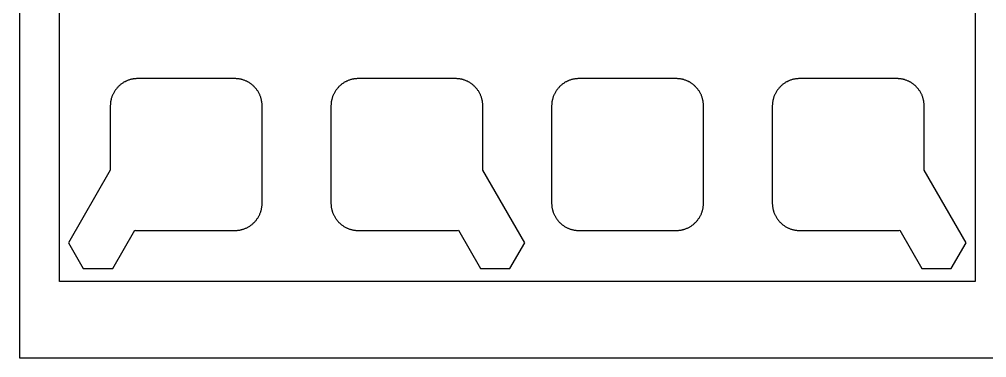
# Model space of a CAD drawing. Header units: millimetres. Extents: x -117 to 483, y -33 to 367.
# Drawn here: x -116.5 to -6.9, y -33.2 to 5.1 of the extents above; entities that cross this region are included whole.
import ezdxf

# ---------------------------------------------------------------- set-up
doc = ezdxf.new("R2010")
doc.units = ezdxf.units.MM
doc.header["$MEASUREMENT"] = 0
doc.layers.add('plot', color=12, linetype='Continuous', true_color=0xb80000)

msp = doc.modelspace()

# ---------------------------------------------------------------- linework, layer by layer
at = {"layer": 'plot'}
for points in [[(-116.53, -33.22), (483.47, -33.22), (483.47, 366.78), (-116.53, 366.78), (-116.53, -33.22)], [(-8.26, 79.14), (-8.26, -24.58), (-111.99, -24.58), (-111.99, 79.14)], [(-103.13, -18.82), (-92.13, -18.82), (-92.06, -18.82), (-91.99, -18.82), (-91.92, -18.81), (-91.85, -18.81), (-91.78, -18.8), (-91.71, -18.79), (-91.63, -18.78), (-91.56, -18.77), (-91.49, -18.75), (-91.42, -18.74), (-91.35, -18.72), (-91.27, -18.7), (-91.2, -18.68), (-91.13, -18.66), (-91.06, -18.63), (-90.98, -18.6), (-90.91, -18.57), (-90.84, -18.54), (-90.77, -18.51), (-90.7, -18.47), (-90.63, -18.44), (-90.56, -18.4), (-90.5, -18.36), (-90.43, -18.32), (-90.36, -18.27), (-90.3, -18.23), (-90.23, -18.18), (-90.17, -18.13), (-90.11, -18.08), (-90.05, -18.02), (-89.99, -17.97), (-89.93, -17.91), (-89.88, -17.86), (-89.82, -17.8), (-89.77, -17.74), (-89.72, -17.67), (-89.67, -17.61), (-89.62, -17.55), (-89.58, -17.48), (-89.53, -17.42), (-89.49, -17.35), (-89.45, -17.28), (-89.41, -17.21), (-89.37, -17.14), (-89.34, -17.07), (-89.3, -17), (-89.27, -16.93), (-89.24, -16.86), (-89.22, -16.79), (-89.19, -16.72), (-89.17, -16.65), (-89.15, -16.57), (-89.13, -16.5), (-89.11, -16.43), (-89.09, -16.36), (-89.08, -16.28), (-89.07, -16.21), (-89.05, -16.14), (-89.05, -16.07), (-89.04, -16), (-89.03, -15.93), (-89.03, -15.86), (-89.03, -15.79), (-89.03, -15.72), (-89.03, -4.72), (-89.03, -4.65), (-89.03, -4.58), (-89.03, -4.51), (-89.04, -4.44), (-89.05, -4.37), (-89.05, -4.3), (-89.07, -4.23), (-89.08, -4.16), (-89.09, -4.08), (-89.11, -4.01), (-89.13, -3.94), (-89.15, -3.87), (-89.17, -3.8), (-89.19, -3.72), (-89.22, -3.65), (-89.24, -3.58), (-89.27, -3.51), (-89.3, -3.44), (-89.34, -3.37), (-89.37, -3.3), (-89.41, -3.23), (-89.45, -3.16), (-89.49, -3.09), (-89.53, -3.02), (-89.58, -2.96), (-89.62, -2.89), (-89.67, -2.83), (-89.72, -2.77), (-89.77, -2.71), (-89.82, -2.65), (-89.88, -2.59), (-89.93, -2.53), (-89.99, -2.47), (-90.05, -2.42), (-90.11, -2.37), (-90.17, -2.31), (-90.23, -2.26), (-90.3, -2.22), (-90.36, -2.17), (-90.43, -2.13), (-90.5, -2.08), (-90.56, -2.04), (-90.63, -2), (-90.7, -1.97), (-90.77, -1.93), (-90.84, -1.9), (-90.91, -1.87), (-90.98, -1.84), (-91.06, -1.81), (-91.13, -1.79), (-91.2, -1.76), (-91.27, -1.74), (-91.35, -1.72), (-91.42, -1.7), (-91.49, -1.69), (-91.56, -1.67), (-91.63, -1.66), (-91.71, -1.65), (-91.78, -1.64), (-91.85, -1.63), (-91.92, -1.63), (-91.99, -1.62), (-92.06, -1.62), (-92.13, -1.62), (-103.13, -1.62), (-103.19, -1.62), (-103.26, -1.62), (-103.33, -1.63), (-103.4, -1.63), (-103.48, -1.64), (-103.55, -1.65), (-103.62, -1.66), (-103.69, -1.67), (-103.76, -1.69), (-103.83, -1.7), (-103.91, -1.72), (-103.98, -1.74), (-104.05, -1.76), (-104.12, -1.79), (-104.2, -1.81), (-104.27, -1.84), (-104.34, -1.87), (-104.41, -1.9), (-104.48, -1.93), (-104.55, -1.97), (-104.62, -2), (-104.69, -2.04), (-104.76, -2.08), (-104.82, -2.13), (-104.89, -2.17), (-104.95, -2.22), (-105.02, -2.26), (-105.08, -2.31), (-105.14, -2.37), (-105.2, -2.42), (-105.26, -2.47), (-105.32, -2.53), (-105.37, -2.59), (-105.43, -2.65), (-105.48, -2.71), (-105.53, -2.77), (-105.58, -2.83), (-105.63, -2.89), (-105.68, -2.96), (-105.72, -3.02), (-105.76, -3.09), (-105.8, -3.16), (-105.84, -3.23), (-105.88, -3.3), (-105.91, -3.37), (-105.95, -3.44), (-105.98, -3.51), (-106.01, -3.58), (-106.04, -3.65), (-106.06, -3.72), (-106.08, -3.8), (-106.11, -3.87), (-106.13, -3.94), (-106.14, -4.01), (-106.16, -4.08), (-106.17, -4.16), (-106.19, -4.23), (-106.2, -4.3), (-106.21, -4.37), (-106.21, -4.44), (-106.22, -4.51), (-106.22, -4.58), (-106.23, -4.65), (-106.23, -4.72), (-106.23, -12)], [(-64.03, -12), (-64.03, -4.72), (-64.03, -4.65), (-64.03, -4.58), (-64.03, -4.51), (-64.04, -4.44), (-64.05, -4.37), (-64.05, -4.3), (-64.07, -4.23), (-64.08, -4.16), (-64.09, -4.08), (-64.11, -4.01), (-64.13, -3.94), (-64.15, -3.87), (-64.17, -3.8), (-64.19, -3.72), (-64.22, -3.65), (-64.24, -3.58), (-64.27, -3.51), (-64.3, -3.44), (-64.34, -3.37), (-64.37, -3.3), (-64.41, -3.23), (-64.45, -3.16), (-64.49, -3.09), (-64.53, -3.02), (-64.58, -2.96), (-64.62, -2.89), (-64.67, -2.83), (-64.72, -2.77), (-64.77, -2.71), (-64.82, -2.65), (-64.88, -2.59), (-64.93, -2.53), (-64.99, -2.47), (-65.05, -2.42), (-65.11, -2.37), (-65.17, -2.31), (-65.23, -2.26), (-65.3, -2.22), (-65.36, -2.17), (-65.43, -2.13), (-65.5, -2.08), (-65.56, -2.04), (-65.63, -2), (-65.7, -1.97), (-65.77, -1.93), (-65.84, -1.9), (-65.91, -1.87), (-65.98, -1.84), (-66.06, -1.81), (-66.13, -1.79), (-66.2, -1.76), (-66.27, -1.74), (-66.35, -1.72), (-66.42, -1.7), (-66.49, -1.69), (-66.56, -1.67), (-66.63, -1.66), (-66.71, -1.65), (-66.78, -1.64), (-66.85, -1.63), (-66.92, -1.63), (-66.99, -1.62), (-67.06, -1.62), (-67.13, -1.62), (-78.13, -1.62), (-78.19, -1.62), (-78.26, -1.62), (-78.33, -1.63), (-78.4, -1.63), (-78.48, -1.64), (-78.55, -1.65), (-78.62, -1.66), (-78.69, -1.67), (-78.76, -1.69), (-78.83, -1.7), (-78.91, -1.72), (-78.98, -1.74), (-79.05, -1.76), (-79.12, -1.79), (-79.2, -1.81), (-79.27, -1.84), (-79.34, -1.87), (-79.41, -1.9), (-79.48, -1.93), (-79.55, -1.97), (-79.62, -2), (-79.69, -2.04), (-79.76, -2.08), (-79.82, -2.13), (-79.89, -2.17), (-79.95, -2.22), (-80.02, -2.26), (-80.08, -2.31), (-80.14, -2.37), (-80.2, -2.42), (-80.26, -2.47), (-80.32, -2.53), (-80.37, -2.59), (-80.43, -2.65), (-80.48, -2.71), (-80.53, -2.77), (-80.58, -2.83), (-80.63, -2.89), (-80.68, -2.96), (-80.72, -3.02), (-80.76, -3.09), (-80.8, -3.16), (-80.84, -3.23), (-80.88, -3.3), (-80.91, -3.37), (-80.95, -3.44), (-80.98, -3.51), (-81.01, -3.58), (-81.04, -3.65), (-81.06, -3.72), (-81.08, -3.8), (-81.11, -3.87), (-81.13, -3.94), (-81.14, -4.01), (-81.16, -4.08), (-81.17, -4.16), (-81.19, -4.23), (-81.2, -4.3), (-81.21, -4.37), (-81.21, -4.44), (-81.22, -4.51), (-81.22, -4.58), (-81.23, -4.65), (-81.23, -4.72), (-81.23, -15.72), (-81.23, -15.79), (-81.22, -15.86), (-81.22, -15.93), (-81.21, -16), (-81.21, -16.07), (-81.2, -16.14), (-81.19, -16.21), (-81.17, -16.28), (-81.16, -16.36), (-81.14, -16.43), (-81.13, -16.5), (-81.11, -16.57), (-81.08, -16.65), (-81.06, -16.72), (-81.04, -16.79), (-81.01, -16.86), (-80.98, -16.93), (-80.95, -17), (-80.91, -17.07), (-80.88, -17.14), (-80.84, -17.21), (-80.8, -17.28), (-80.76, -17.35), (-80.72, -17.42), (-80.68, -17.48), (-80.63, -17.55), (-80.58, -17.61), (-80.53, -17.67), (-80.48, -17.74), (-80.43, -17.8), (-80.37, -17.86), (-80.32, -17.91), (-80.26, -17.97), (-80.2, -18.02), (-80.14, -18.08), (-80.08, -18.13), (-80.02, -18.18), (-79.95, -18.23), (-79.89, -18.27), (-79.82, -18.32), (-79.76, -18.36), (-79.69, -18.4), (-79.62, -18.44), (-79.55, -18.47), (-79.48, -18.51), (-79.41, -18.54), (-79.34, -18.57), (-79.27, -18.6), (-79.2, -18.63), (-79.12, -18.66), (-79.05, -18.68), (-78.98, -18.7), (-78.91, -18.72), (-78.83, -18.74), (-78.76, -18.75), (-78.69, -18.77), (-78.62, -18.78), (-78.55, -18.79), (-78.48, -18.8), (-78.4, -18.81), (-78.33, -18.81), (-78.26, -18.82), (-78.19, -18.82), (-78.13, -18.82)], [(-53.13, -18.82), (-42.13, -18.82), (-42.06, -18.82), (-41.99, -18.82), (-41.92, -18.81), (-41.85, -18.81), (-41.78, -18.8), (-41.71, -18.79), (-41.63, -18.78), (-41.56, -18.77), (-41.49, -18.75), (-41.42, -18.74), (-41.35, -18.72), (-41.27, -18.7), (-41.2, -18.68), (-41.13, -18.66), (-41.06, -18.63), (-40.98, -18.6), (-40.91, -18.57), (-40.84, -18.54), (-40.77, -18.51), (-40.7, -18.47), (-40.63, -18.44), (-40.56, -18.4), (-40.5, -18.36), (-40.43, -18.32), (-40.36, -18.27), (-40.3, -18.23), (-40.23, -18.18), (-40.17, -18.13), (-40.11, -18.08), (-40.05, -18.02), (-39.99, -17.97), (-39.93, -17.91), (-39.88, -17.86), (-39.82, -17.8), (-39.77, -17.74), (-39.72, -17.67), (-39.67, -17.61), (-39.62, -17.55), (-39.58, -17.48), (-39.53, -17.42), (-39.49, -17.35), (-39.45, -17.28), (-39.41, -17.21), (-39.37, -17.14), (-39.34, -17.07), (-39.3, -17), (-39.27, -16.93), (-39.24, -16.86), (-39.22, -16.79), (-39.19, -16.72), (-39.17, -16.65), (-39.15, -16.57), (-39.13, -16.5), (-39.11, -16.43), (-39.09, -16.36), (-39.08, -16.28), (-39.07, -16.21), (-39.05, -16.14), (-39.05, -16.07), (-39.04, -16), (-39.03, -15.93), (-39.03, -15.86), (-39.03, -15.79), (-39.03, -15.72), (-39.03, -4.72), (-39.03, -4.65), (-39.03, -4.58), (-39.03, -4.51), (-39.04, -4.44), (-39.05, -4.37), (-39.05, -4.3), (-39.07, -4.23), (-39.08, -4.16), (-39.09, -4.08), (-39.11, -4.01), (-39.13, -3.94), (-39.15, -3.87), (-39.17, -3.8), (-39.19, -3.72), (-39.22, -3.65), (-39.24, -3.58), (-39.27, -3.51), (-39.3, -3.44), (-39.34, -3.37), (-39.37, -3.3), (-39.41, -3.23), (-39.45, -3.16), (-39.49, -3.09), (-39.53, -3.02), (-39.58, -2.96), (-39.62, -2.89), (-39.67, -2.83), (-39.72, -2.77), (-39.77, -2.71), (-39.82, -2.65), (-39.88, -2.59), (-39.93, -2.53), (-39.99, -2.47), (-40.05, -2.42), (-40.11, -2.37), (-40.17, -2.31), (-40.23, -2.26), (-40.3, -2.22), (-40.36, -2.17), (-40.43, -2.13), (-40.5, -2.08), (-40.56, -2.04), (-40.63, -2), (-40.7, -1.97), (-40.77, -1.93), (-40.84, -1.9), (-40.91, -1.87), (-40.98, -1.84), (-41.06, -1.81), (-41.13, -1.79), (-41.2, -1.76), (-41.27, -1.74), (-41.35, -1.72), (-41.42, -1.7), (-41.49, -1.69), (-41.56, -1.67), (-41.63, -1.66), (-41.71, -1.65), (-41.78, -1.64), (-41.85, -1.63), (-41.92, -1.63), (-41.99, -1.62), (-42.06, -1.62), (-42.13, -1.62), (-53.13, -1.62), (-53.19, -1.62), (-53.26, -1.62), (-53.33, -1.63), (-53.4, -1.63), (-53.48, -1.64), (-53.55, -1.65), (-53.62, -1.66), (-53.69, -1.67), (-53.76, -1.69), (-53.83, -1.7), (-53.91, -1.72), (-53.98, -1.74), (-54.05, -1.76), (-54.12, -1.79), (-54.2, -1.81), (-54.27, -1.84), (-54.34, -1.87), (-54.41, -1.9), (-54.48, -1.93), (-54.55, -1.97), (-54.62, -2), (-54.69, -2.04), (-54.76, -2.08), (-54.82, -2.13), (-54.89, -2.17), (-54.95, -2.22), (-55.02, -2.26), (-55.08, -2.31), (-55.14, -2.37), (-55.2, -2.42), (-55.26, -2.47), (-55.32, -2.53), (-55.37, -2.59), (-55.43, -2.65), (-55.48, -2.71), (-55.53, -2.77), (-55.58, -2.83), (-55.63, -2.89), (-55.68, -2.96), (-55.72, -3.02), (-55.76, -3.09), (-55.8, -3.16), (-55.84, -3.23), (-55.88, -3.3), (-55.91, -3.37), (-55.95, -3.44), (-55.98, -3.51), (-56.01, -3.58), (-56.04, -3.65), (-56.06, -3.72), (-56.08, -3.8), (-56.11, -3.87), (-56.13, -3.94), (-56.14, -4.01), (-56.16, -4.08), (-56.17, -4.16), (-56.19, -4.23), (-56.2, -4.3), (-56.21, -4.37), (-56.21, -4.44), (-56.22, -4.51), (-56.22, -4.58), (-56.23, -4.65), (-56.23, -4.72), (-56.23, -15.72), (-56.23, -15.79), (-56.22, -15.86), (-56.22, -15.93), (-56.21, -16), (-56.21, -16.07), (-56.2, -16.14), (-56.19, -16.21), (-56.17, -16.28), (-56.16, -16.36), (-56.14, -16.43), (-56.13, -16.5), (-56.11, -16.57), (-56.08, -16.65), (-56.06, -16.72), (-56.04, -16.79), (-56.01, -16.86), (-55.98, -16.93), (-55.95, -17), (-55.91, -17.07), (-55.88, -17.14), (-55.84, -17.21), (-55.8, -17.28), (-55.76, -17.35), (-55.72, -17.42), (-55.68, -17.48), (-55.63, -17.55), (-55.58, -17.61), (-55.53, -17.67), (-55.48, -17.74), (-55.43, -17.8), (-55.37, -17.86), (-55.32, -17.91), (-55.26, -17.97), (-55.2, -18.02), (-55.14, -18.08), (-55.08, -18.13), (-55.02, -18.18), (-54.95, -18.23), (-54.89, -18.27), (-54.82, -18.32), (-54.76, -18.36), (-54.69, -18.4), (-54.62, -18.44), (-54.55, -18.47), (-54.48, -18.51), (-54.41, -18.54), (-54.34, -18.57), (-54.27, -18.6), (-54.2, -18.63), (-54.12, -18.66), (-54.05, -18.68), (-53.98, -18.7), (-53.91, -18.72), (-53.83, -18.74), (-53.76, -18.75), (-53.69, -18.77), (-53.62, -18.78), (-53.55, -18.79), (-53.48, -18.8), (-53.4, -18.81), (-53.33, -18.81), (-53.26, -18.82), (-53.19, -18.82), (-53.13, -18.82)], [(-14.03, -12), (-14.03, -4.72), (-14.03, -4.65), (-14.03, -4.58), (-14.03, -4.51), (-14.04, -4.44), (-14.05, -4.37), (-14.05, -4.3), (-14.07, -4.23), (-14.08, -4.16), (-14.09, -4.08), (-14.11, -4.01), (-14.13, -3.94), (-14.15, -3.87), (-14.17, -3.8), (-14.19, -3.72), (-14.22, -3.65), (-14.24, -3.58), (-14.27, -3.51), (-14.3, -3.44), (-14.34, -3.37), (-14.37, -3.3), (-14.41, -3.23), (-14.45, -3.16), (-14.49, -3.09), (-14.53, -3.02), (-14.58, -2.96), (-14.62, -2.89), (-14.67, -2.83), (-14.72, -2.77), (-14.77, -2.71), (-14.82, -2.65), (-14.88, -2.59), (-14.93, -2.53), (-14.99, -2.47), (-15.05, -2.42), (-15.11, -2.37), (-15.17, -2.31), (-15.23, -2.26), (-15.3, -2.22), (-15.36, -2.17), (-15.43, -2.13), (-15.5, -2.08), (-15.56, -2.04), (-15.63, -2), (-15.7, -1.97), (-15.77, -1.93), (-15.84, -1.9), (-15.91, -1.87), (-15.98, -1.84), (-16.06, -1.81), (-16.13, -1.79), (-16.2, -1.76), (-16.27, -1.74), (-16.35, -1.72), (-16.42, -1.7), (-16.49, -1.69), (-16.56, -1.67), (-16.63, -1.66), (-16.71, -1.65), (-16.78, -1.64), (-16.85, -1.63), (-16.92, -1.63), (-16.99, -1.62), (-17.06, -1.62), (-17.13, -1.62), (-28.13, -1.62), (-28.19, -1.62), (-28.26, -1.62), (-28.33, -1.63), (-28.4, -1.63), (-28.48, -1.64), (-28.55, -1.65), (-28.62, -1.66), (-28.69, -1.67), (-28.76, -1.69), (-28.83, -1.7), (-28.91, -1.72), (-28.98, -1.74), (-29.05, -1.76), (-29.12, -1.79), (-29.2, -1.81), (-29.27, -1.84), (-29.34, -1.87), (-29.41, -1.9), (-29.48, -1.93), (-29.55, -1.97), (-29.62, -2), (-29.69, -2.04), (-29.76, -2.08), (-29.82, -2.13), (-29.89, -2.17), (-29.95, -2.22), (-30.02, -2.26), (-30.08, -2.31), (-30.14, -2.37), (-30.2, -2.42), (-30.26, -2.47), (-30.32, -2.53), (-30.37, -2.59), (-30.43, -2.65), (-30.48, -2.71), (-30.53, -2.77), (-30.58, -2.83), (-30.63, -2.89), (-30.68, -2.96), (-30.72, -3.02), (-30.76, -3.09), (-30.8, -3.16), (-30.84, -3.23), (-30.88, -3.3), (-30.91, -3.37), (-30.95, -3.44), (-30.98, -3.51), (-31.01, -3.58), (-31.04, -3.65), (-31.06, -3.72), (-31.08, -3.8), (-31.11, -3.87), (-31.13, -3.94), (-31.14, -4.01), (-31.16, -4.08), (-31.17, -4.16), (-31.19, -4.23), (-31.2, -4.3), (-31.21, -4.37), (-31.21, -4.44), (-31.22, -4.51), (-31.22, -4.58), (-31.23, -4.65), (-31.23, -4.72), (-31.23, -15.72), (-31.23, -15.79), (-31.22, -15.86), (-31.22, -15.93), (-31.21, -16), (-31.21, -16.07), (-31.2, -16.14), (-31.19, -16.21), (-31.17, -16.28), (-31.16, -16.36), (-31.14, -16.43), (-31.13, -16.5), (-31.11, -16.57), (-31.08, -16.65), (-31.06, -16.72), (-31.04, -16.79), (-31.01, -16.86), (-30.98, -16.93), (-30.95, -17), (-30.91, -17.07), (-30.88, -17.14), (-30.84, -17.21), (-30.8, -17.28), (-30.76, -17.35), (-30.72, -17.42), (-30.68, -17.48), (-30.63, -17.55), (-30.58, -17.61), (-30.53, -17.67), (-30.48, -17.74), (-30.43, -17.8), (-30.37, -17.86), (-30.32, -17.91), (-30.26, -17.97), (-30.2, -18.02), (-30.14, -18.08), (-30.08, -18.13), (-30.02, -18.18), (-29.95, -18.23), (-29.89, -18.27), (-29.82, -18.32), (-29.76, -18.36), (-29.69, -18.4), (-29.62, -18.44), (-29.55, -18.47), (-29.48, -18.51), (-29.41, -18.54), (-29.34, -18.57), (-29.27, -18.6), (-29.2, -18.63), (-29.12, -18.66), (-29.05, -18.68), (-28.98, -18.7), (-28.91, -18.72), (-28.83, -18.74), (-28.76, -18.75), (-28.69, -18.77), (-28.62, -18.78), (-28.55, -18.79), (-28.48, -18.8), (-28.4, -18.81), (-28.33, -18.81), (-28.26, -18.82), (-28.19, -18.82), (-28.13, -18.82)], [(-106.23, -12), (-110.97, -20.22)], [(-59.28, -20.22), (-64.03, -12)], [(-9.28, -20.22), (-14.03, -12)], [(-105.95, -23.12), (-103.46, -18.8)], [(-103.46, -18.8), (-103.46, -18.8), (-103.37, -18.81), (-103.29, -18.82), (-103.21, -18.82), (-103.13, -18.82)], [(-78.13, -18.82), (-67.13, -18.82), (-67.04, -18.82), (-66.96, -18.82), (-66.88, -18.81), (-66.79, -18.8), (-66.79, -18.8)], [(-66.79, -18.8), (-64.3, -23.12)], [(-28.13, -18.82), (-17.13, -18.82), (-17.04, -18.82), (-16.96, -18.82), (-16.88, -18.81), (-16.79, -18.8), (-16.79, -18.8)], [(-16.79, -18.8), (-14.3, -23.12)], [(-110.97, -20.22), (-109.3, -23.12)], [(-60.95, -23.12), (-59.28, -20.22)], [(-10.95, -23.12), (-9.28, -20.22)], [(-109.3, -23.12), (-105.95, -23.12)], [(-64.3, -23.12), (-60.95, -23.12)], [(-14.3, -23.12), (-10.95, -23.12)]]:
    msp.add_lwpolyline(points, dxfattribs=at)

doc.saveas('drawing.dxf')
